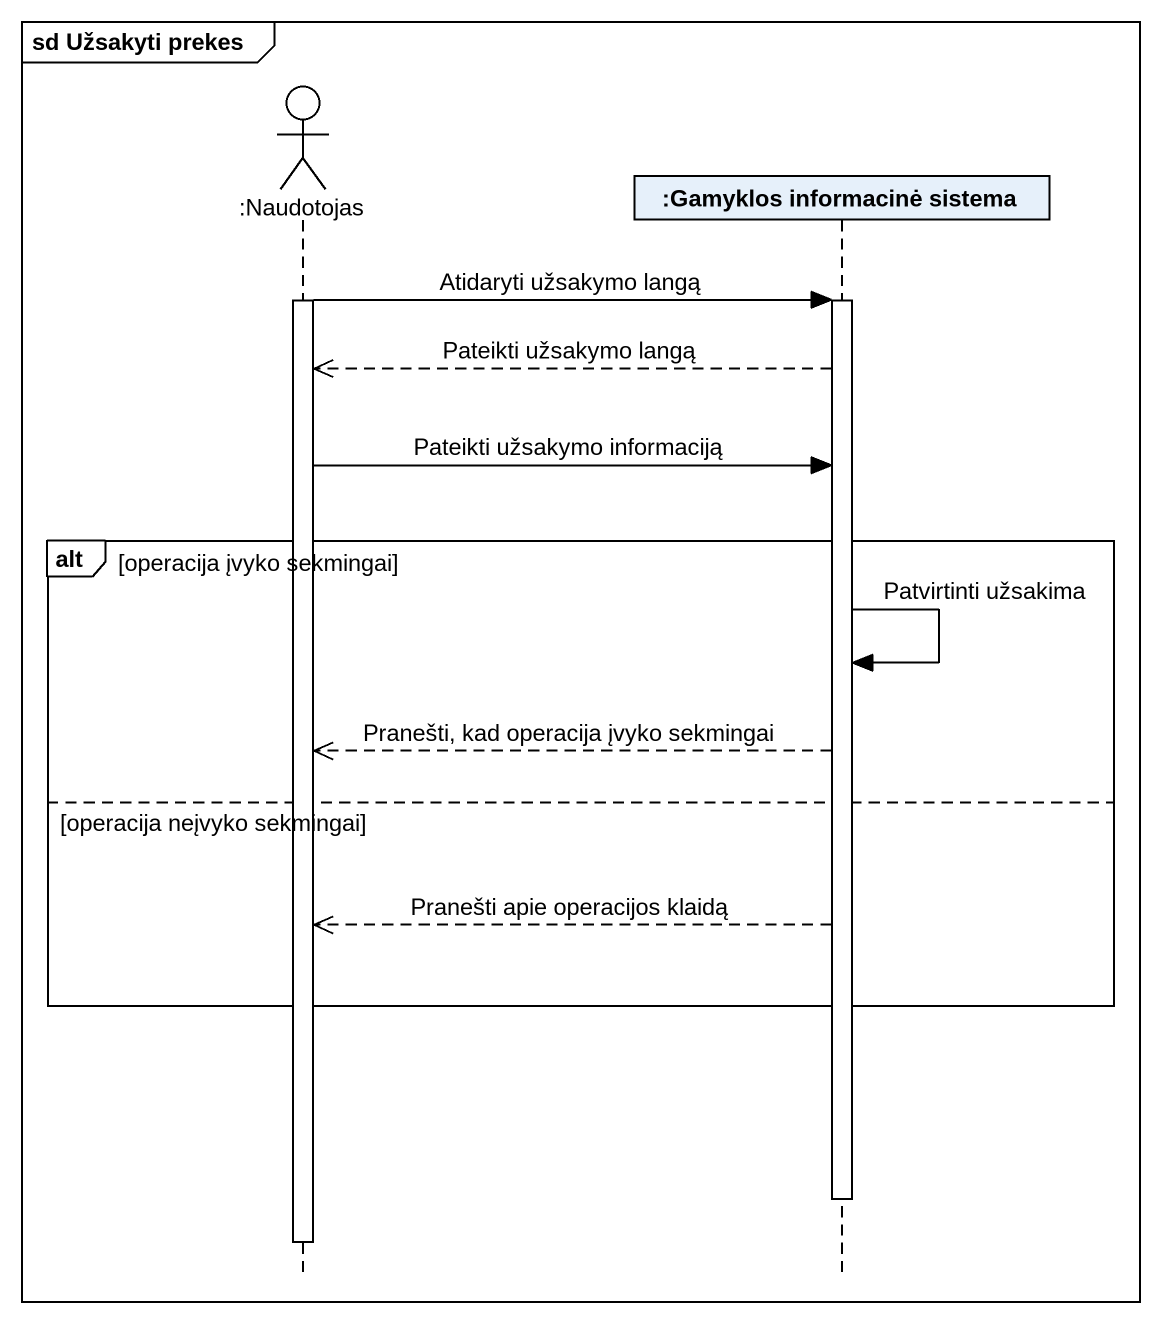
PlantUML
@startuml
mainframe sd Užsakyti prekes
hide footbox
actor ":Naudotojas" as Naudotojas
participant ":Gamyklos informacinė sistema" as Gamyklos_informacinė_sistema

activate Naudotojas
Naudotojas -> Gamyklos_informacinė_sistema : Atidaryti užsakymo langą
activate Gamyklos_informacinė_sistema
Gamyklos_informacinė_sistema -->> Naudotojas : Pateikti užsakymo langą
Naudotojas -> Gamyklos_informacinė_sistema : Pateikti užsakymo informaciją
alt operacija įvyko sekmingai
  Gamyklos_informacinė_sistema -> Gamyklos_informacinė_sistema : Patvirtinti užsakima
  Gamyklos_informacinė_sistema -->> Naudotojas : Pranešti, kad operacija įvyko sekmingai
else operacija neįvyko sekmingai
  Gamyklos_informacinė_sistema -->> Naudotojas : Pranešti apie operacijos klaidą
end
deactivate Gamyklos_informacinė_sistema
deactivate Naudotojas
@enduml
